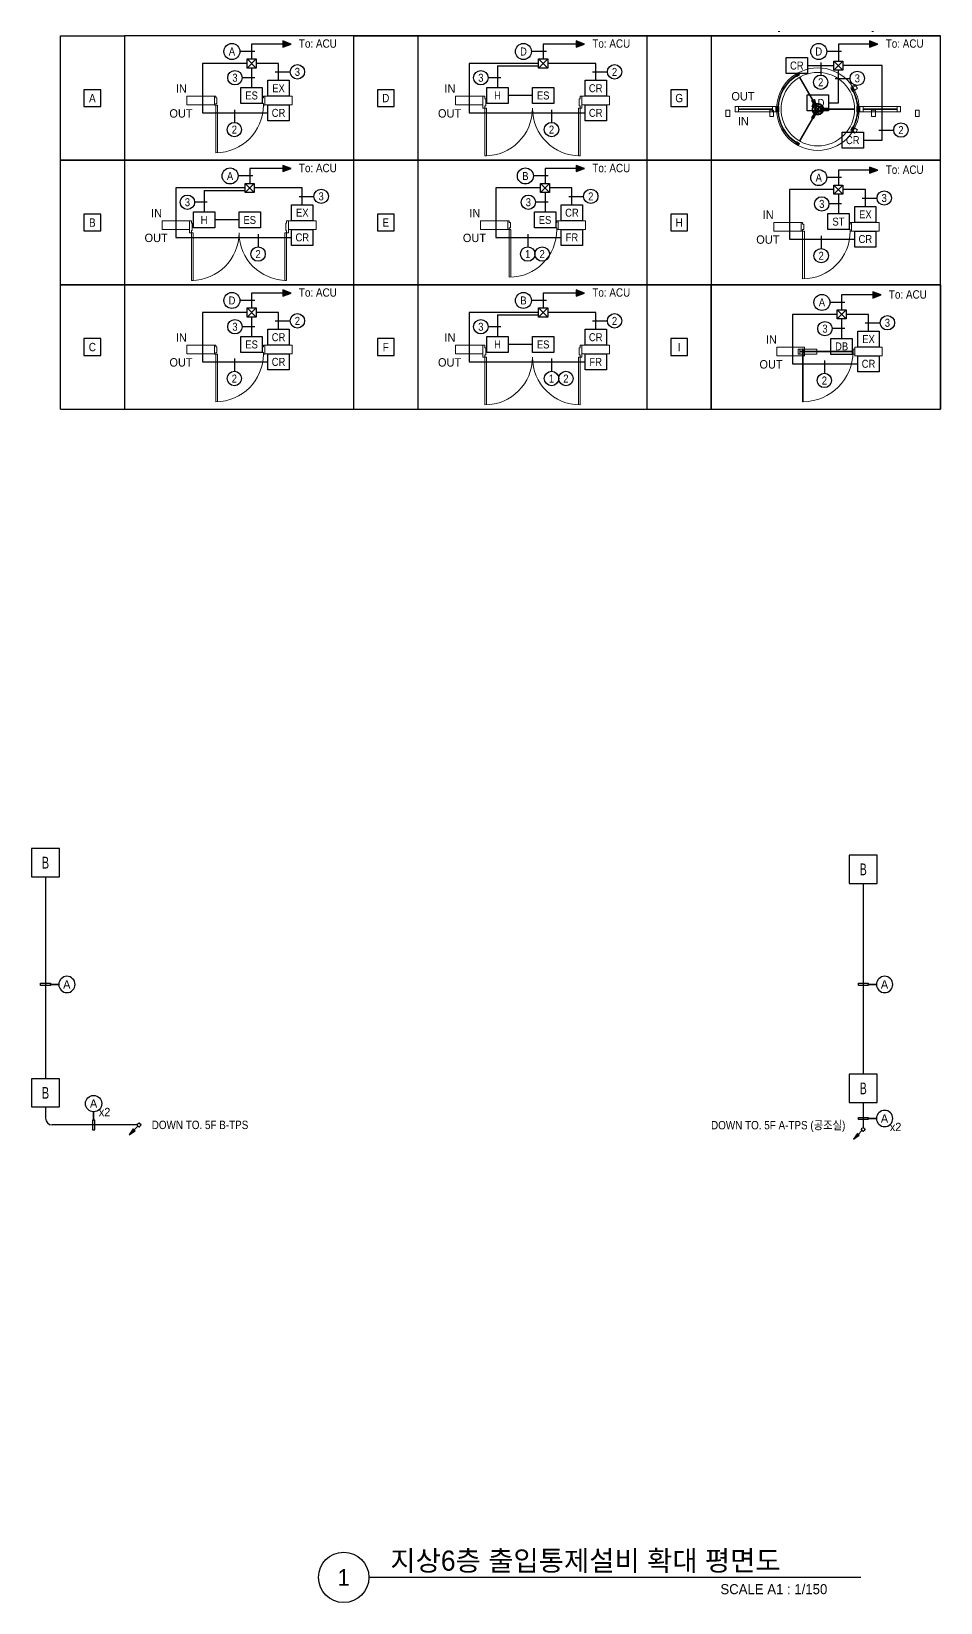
# Model space of a CAD drawing. Header units: millimetres. Extents: x 88230 to 502050, y -351975 to 882900.
# Drawn here: x 283370 to 324008, y 717225 to 787446 of the extents above; entities that cross this region are included whole.
import ezdxf
from ezdxf.enums import TextEntityAlignment as Align

# ---------------------------------------------------------------- set-up
doc = ezdxf.new("R2010")
doc.units = ezdxf.units.MM
doc.header["$LTSCALE"] = 150
doc.set_wipeout_variables(frame=1)
for name, color, linetype in [('-----20 General Symbol', 3, 'Continuous'), ('-----29 Indicator', 1, 'Continuous'), ('-----30 Text', 2, 'Continuous'), ('-----41 Drawing Title', 2, 'Continuous'), ('4', 4, 'Continuous')]:
    doc.layers.add(name, color=color, linetype=linetype)
doc.layers.add('-----31 Base Plan', color=8, linetype='Continuous', lineweight=0)
doc.styles.add('ELEC', font='')
doc.styles.get('ELEC').set_extended_font_data('Dotum')

# ---------------------------------------------------------------- blocks, each defined once
blk = doc.blocks.new('A$396929284792')
at = {"layer": '4', "ltscale": 0.05}
h = blk.add_hatch(color=256, dxfattribs=at)
h.dxf.hatch_style = 1
h.paths.add_polyline_path([(9938, 16187), (10316, 16325), (9938, 16462)])
at = {"layer": '4'}
h = blk.add_hatch(color=256, dxfattribs=at)
h.dxf.hatch_style = 1
h.paths.add_polyline_path([(23053, 16187), (23431, 16325), (23053, 16462)])
h = blk.add_hatch(color=256, dxfattribs=at)
h.dxf.hatch_style = 1
h.paths.add_polyline_path([(36168, 16187), (36546, 16325), (36168, 16462)])
h = blk.add_hatch(color=256, dxfattribs=at)
h.dxf.hatch_style = 1
h.paths.add_polyline_path([(9938, 10624), (10316, 10761), (9938, 10899)])
h = blk.add_hatch(color=256, dxfattribs=at)
h.dxf.hatch_style = 1
h.paths.add_polyline_path([(23053, 10624), (23431, 10761), (23053, 10899)])
h = blk.add_hatch(color=256, dxfattribs=at)
h.dxf.hatch_style = 1
h.paths.add_polyline_path([(36168, 10549), (36546, 10687), (36168, 10824)])
h = blk.add_hatch(color=256, dxfattribs=at)
h.dxf.hatch_style = 1
h.paths.add_polyline_path([(9938, 5060), (10316, 5197), (9938, 5335)])
h = blk.add_hatch(color=256, dxfattribs=at)
h.dxf.hatch_style = 1
h.paths.add_polyline_path([(23053, 5060), (23431, 5197), (23053, 5335)])
at = {"layer": '4', "ltscale": 0.05}
h = blk.add_hatch(color=256, dxfattribs=at)
h.dxf.hatch_style = 1
h.paths.add_polyline_path([(36311, 4973), (36688, 5111), (36311, 5248)])
at = {"layer": '-----20 General Symbol'}
for p, q in [((8346, 15657), (8752, 15657)), ((8346, 15252), (8346, 15657)), ((8752, 15252), (8346, 15657)), ((8346, 15252), (8752, 15657)), ((8752, 15657), (8752, 15252)), ((21377, 15657), (21783, 15657)), ((21377, 15252), (21377, 15657)), ((21783, 15252), (21377, 15657)), ((21377, 15252), (21783, 15657)), ((21783, 15657), (21783, 15252)), ((34576, 15565), (34981, 15565)), ((34576, 15160), (34576, 15565)), ((34981, 15160), (34576, 15565)), ((34576, 15160), (34981, 15565)), ((34981, 15565), (34981, 15160)), ((8752, 15252), (8346, 15252)), ((21783, 15252), (21377, 15252)), ((34981, 15160), (34576, 15160)), ((8262, 10093), (8668, 10093)), ((8262, 9688), (8262, 10093)), ((8668, 9688), (8262, 10093)), ((8262, 9688), (8668, 10093)), ((8668, 10093), (8668, 9688)), ((21461, 10093), (21867, 10093)), ((21461, 9688), (21461, 10093)), ((21867, 9688), (21461, 10093)), ((21461, 9688), (21867, 10093)), ((21867, 10093), (21867, 9688)), ((34576, 10019), (34981, 10019)), ((34576, 9613), (34576, 10019)), ((34981, 9613), (34576, 10019)), ((34576, 9613), (34981, 10019)), ((34981, 10019), (34981, 9613)), ((8668, 9688), (8262, 9688)), ((21867, 9688), (21461, 9688)), ((34981, 9613), (34576, 9613)), ((8346, 4530), (8752, 4530)), ((8346, 4124), (8346, 4530)), ((8752, 4124), (8346, 4530)), ((8346, 4124), (8752, 4530)), ((8752, 4530), (8752, 4124)), ((21377, 4530), (21783, 4530)), ((21377, 4124), (21377, 4530)), ((21783, 4124), (21377, 4530)), ((21377, 4124), (21783, 4530)), ((21783, 4530), (21783, 4124)), ((34719, 4443), (35124, 4443)), ((34719, 4038), (34719, 4443)), ((35124, 4038), (34719, 4443)), ((34719, 4038), (35124, 4443)), ((35124, 4443), (35124, 4038)), ((8752, 4124), (8346, 4124)), ((21783, 4124), (21377, 4124)), ((35124, 4038), (34719, 4038))]:
    blk.add_line(p, q, dxfattribs=at)
at = {"layer": '-----20 General Symbol', "color": 1}
for p, q in [((32442, 15720), (33395, 15720)), ((32442, 15005), (32442, 15720)), ((33395, 15720), (33395, 15005)), ((33395, 15005), (32442, 15005)), ((1806, 14284), (1056, 14284)), ((1056, 14284), (1056, 13534)), ((1806, 13534), (1806, 14284)), ((8072, 14384), (9026, 14384)), ((8072, 13668), (8072, 14384)), ((9026, 14384), (9026, 13668)), ((9275, 14707), (10229, 14707)), ((9275, 13992), (9275, 14707)), ((10229, 14707), (10229, 13992)), ((14921, 14284), (14171, 14284)), ((14171, 14284), (14171, 13534)), ((14921, 13534), (14921, 14284)), ((19063, 14384), (20016, 14384)), ((19063, 13668), (19063, 14384)), ((20016, 14384), (20016, 13668)), ((21103, 14384), (22056, 14384)), ((21103, 13668), (21103, 14384)), ((22056, 14384), (22056, 13668)), ((23452, 14707), (24406, 14707)), ((23452, 13992), (23452, 14707)), ((24406, 14707), (24406, 13992)), ((28035, 14284), (27285, 14284)), ((27285, 14284), (27285, 13534)), ((28035, 13534), (28035, 14284)), ((33382, 14054), (34335, 14054)), ((33382, 13339), (33382, 14054)), ((34335, 14054), (34335, 13339)), ((1056, 13534), (1806, 13534)), ((9026, 13668), (8072, 13668)), ((10229, 13992), (9275, 13992)), ((9275, 13605), (10229, 13605)), ((9275, 12890), (9275, 13605)), ((10229, 13605), (10229, 12890)), ((14171, 13534), (14921, 13534)), ((20016, 13668), (19063, 13668)), ((22056, 13668), (21103, 13668)), ((24406, 13992), (23452, 13992)), ((23452, 13605), (24406, 13605)), ((23452, 12890), (23452, 13605)), ((24406, 13605), (24406, 12890)), ((27285, 13534), (28035, 13534)), ((10229, 12890), (9275, 12890)), ((24406, 12890), (23452, 12890)), ((34335, 13339), (33382, 13339)), ((34943, 12388), (35896, 12388)), ((34943, 11672), (34943, 12388)), ((35896, 12388), (35896, 11672)), ((35896, 11672), (34943, 11672)), ((10337, 9143), (11291, 9143)), ((10337, 8428), (10337, 9143)), ((11291, 9143), (11291, 8428)), ((22390, 9143), (23343, 9143)), ((22390, 8428), (22390, 9143)), ((23343, 9143), (23343, 8428)), ((1806, 8721), (1056, 8721)), ((1056, 8721), (1056, 7971)), ((1806, 7971), (1806, 8721)), ((5948, 8820), (6901, 8820)), ((5948, 8105), (5948, 8820)), ((6901, 8820), (6901, 8105)), ((7988, 8820), (8942, 8820)), ((7988, 8105), (7988, 8820)), ((8942, 8820), (8942, 8105)), ((11291, 8428), (10337, 8428)), ((14921, 8721), (14171, 8721)), ((14171, 8721), (14171, 7971)), ((14921, 7971), (14921, 8721)), ((21187, 8820), (22140, 8820)), ((21187, 8105), (21187, 8820)), ((22140, 8820), (22140, 8105)), ((23343, 8428), (22390, 8428)), ((28035, 8721), (27285, 8721)), ((27285, 8721), (27285, 7971)), ((28035, 7971), (28035, 8721)), ((34302, 8745), (35255, 8745)), ((34302, 8030), (34302, 8745)), ((35255, 8745), (35255, 8030)), ((35505, 9069), (36458, 9069)), ((35505, 8354), (35505, 9069)), ((36458, 9069), (36458, 8354)), ((1056, 7971), (1806, 7971)), ((6901, 8105), (5948, 8105)), ((8942, 8105), (7988, 8105)), ((10337, 8042), (11291, 8042)), ((10337, 7326), (10337, 8042)), ((11291, 8042), (11291, 7326)), ((14171, 7971), (14921, 7971)), ((22140, 8105), (21187, 8105)), ((22390, 8042), (23343, 8042)), ((22390, 7326), (22390, 8042)), ((23343, 8042), (23343, 7326)), ((27285, 7971), (28035, 7971)), ((35255, 8030), (34302, 8030)), ((36458, 8354), (35505, 8354)), ((35505, 7967), (36458, 7967)), ((35505, 7252), (35505, 7967)), ((36458, 7967), (36458, 7252)), ((11291, 7326), (10337, 7326)), ((23343, 7326), (22390, 7326)), ((36458, 7252), (35505, 7252)), ((9275, 3580), (10229, 3580)), ((9275, 2864), (9275, 3580)), ((10229, 3580), (10229, 2864)), ((23452, 3580), (24406, 3580)), ((23452, 2864), (23452, 3580)), ((24406, 3580), (24406, 2864)), ((1806, 3157), (1056, 3157)), ((1056, 3157), (1056, 2407)), ((1806, 2407), (1806, 3157)), ((8072, 3256), (9026, 3256)), ((8072, 2541), (8072, 3256)), ((9026, 3256), (9026, 2541)), ((10229, 2864), (9275, 2864)), ((14921, 3157), (14171, 3157)), ((14171, 3157), (14171, 2407)), ((14921, 2407), (14921, 3157)), ((19063, 3256), (20016, 3256)), ((19063, 2541), (19063, 3256)), ((20016, 3256), (20016, 2541)), ((21103, 3256), (22056, 3256)), ((21103, 2541), (21103, 3256)), ((22056, 3256), (22056, 2541)), ((24406, 2864), (23452, 2864)), ((28035, 3157), (27285, 3157)), ((27285, 3157), (27285, 2407)), ((28035, 2407), (28035, 3157)), ((34445, 3170), (35398, 3170)), ((34445, 2454), (34445, 3170)), ((35398, 3170), (35398, 2454)), ((35648, 3493), (36601, 3493)), ((35648, 2778), (35648, 3493)), ((36601, 3493), (36601, 2778)), ((1056, 2407), (1806, 2407)), ((9026, 2541), (8072, 2541)), ((9275, 2478), (10229, 2478)), ((9275, 1762), (9275, 2478)), ((10229, 2478), (10229, 1762)), ((14171, 2407), (14921, 2407)), ((20016, 2541), (19063, 2541)), ((22056, 2541), (21103, 2541)), ((23452, 2478), (24406, 2478)), ((23452, 1762), (23452, 2478)), ((24406, 2478), (24406, 1762)), ((27285, 2407), (28035, 2407)), ((35398, 2454), (34445, 2454)), ((36601, 2778), (35648, 2778)), ((35648, 2391), (36601, 2391)), ((35648, 1676), (35648, 2391)), ((36601, 2391), (36601, 1676)), ((10229, 1762), (9275, 1762)), ((24406, 1762), (23452, 1762)), ((36601, 1676), (35648, 1676))]:
    blk.add_line(p, q, dxfattribs=at)
at = {"layer": '-----29 Indicator', "color": 1}
for p, q in [((0, 16691), (2861, 16691)), ((0, 11128), (0, 16691)), ((2861, 16691), (2861, 11128)), ((13115, 16691), (2861, 16691)), ((2861, 16691), (2861, 11128)), ((13115, 11128), (13115, 16691)), ((15976, 16691), (13115, 16691)), ((13115, 16691), (15976, 16691)), ((13115, 11128), (13115, 16691)), ((15976, 16691), (26230, 16691)), ((15976, 16691), (15976, 11128)), ((26230, 16691), (15976, 16691)), ((15976, 16691), (15976, 11128)), ((26230, 11128), (26230, 16691)), ((29091, 16691), (26230, 16691)), ((26230, 16691), (29091, 16691)), ((26230, 11128), (26230, 16691)), ((29091, 16691), (39345, 16691)), ((29091, 16691), (29091, 11128)), ((39345, 16691), (29091, 16691)), ((29091, 16691), (29091, 11128)), ((39345, 11128), (39345, 16691)), ((39345, 11128), (39345, 16691)), ((2861, 11128), (0, 11128)), ((0, 11128), (2861, 11128)), ((0, 5564), (0, 11128)), ((2861, 11128), (13115, 11128)), ((2861, 11128), (2861, 5564)), ((13115, 11128), (2861, 11128)), ((2861, 11128), (2861, 5564)), ((13115, 5564), (13115, 11128)), ((15976, 11128), (13115, 11128)), ((13115, 11128), (15976, 11128)), ((13115, 5564), (13115, 11128)), ((15976, 11128), (26230, 11128)), ((15976, 11128), (15976, 5564)), ((26230, 11128), (15976, 11128)), ((15976, 11128), (15976, 5564)), ((26230, 5564), (26230, 11128)), ((29091, 11128), (26230, 11128)), ((26230, 11128), (29091, 11128)), ((26230, 5564), (26230, 11128)), ((29091, 11128), (39345, 11128)), ((29091, 11128), (29091, 5564)), ((39345, 11128), (29091, 11128)), ((29091, 11128), (29091, 5564)), ((39345, 5564), (39345, 11128)), ((2861, 5564), (0, 5564)), ((0, 5564), (2861, 5564)), ((0, 0), (0, 5564)), ((2861, 5564), (13115, 5564)), ((2861, 5564), (2861, 0)), ((13115, 5564), (2861, 5564)), ((2861, 5564), (2861, 0)), ((13115, 0), (13115, 5564)), ((15976, 5564), (13115, 5564)), ((13115, 5564), (15976, 5564)), ((13115, 0), (13115, 5564)), ((15976, 5564), (26230, 5564)), ((15976, 5564), (15976, 0)), ((26230, 5564), (15976, 5564)), ((15976, 5564), (15976, 0)), ((26230, 0), (26230, 5564)), ((39345, 5564), (26230, 5564)), ((29091, 5564), (26230, 5564)), ((26230, 5564), (29091, 5564)), ((26230, 0), (26230, 5564)), ((26230, 5564), (29091, 5564)), ((26230, 0), (26230, 5564)), ((26230, 5564), (26230, 5564)), ((29091, 5564), (39345, 5564)), ((29091, 5564), (29091, 0)), ((39345, 5564), (29091, 5564)), ((29091, 5564), (29091, 0)), ((29091, 5564), (39345, 5564)), ((29091, 0), (29091, 5564)), ((29091, 5564), (29091, 0)), ((29091, 5564), (29091, 0)), ((29091, 5564), (29091, 0)), ((39345, 0), (39345, 5564)), ((39345, 5564), (39345, 0)), ((0, 0), (39345, 0))]:
    blk.add_line(p, q, dxfattribs=at)
at = {"layer": '-----29 Indicator', "color": 1, "linetype": 'Continuous'}
for p, q in [((8406, 15991), (8027, 15991)), ((8692, 15991), (8406, 15991)), ((21437, 15991), (21058, 15991)), ((21723, 15991), (21437, 15991)), ((33986, 15506), (33986, 15219)), ((34636, 15991), (34257, 15991)), ((34922, 15991), (34636, 15991)), ((8406, 14818), (8126, 14818)), ((8692, 14818), (8406, 14818)), ((9609, 15081), (9895, 15081)), ((9895, 15081), (10273, 15081)), ((19396, 14818), (19116, 14818)), ((19682, 14818), (19396, 14818)), ((23786, 15081), (24072, 15081)), ((24072, 15081), (24451, 15081)), ((33986, 15219), (33986, 14940)), ((34636, 14791), (34922, 14791)), ((34922, 14791), (35300, 14791)), ((7777, 13391), (7777, 13105)), ((21955, 13391), (21955, 13105)), ((7777, 13105), (7777, 12825)), ((21955, 13105), (21955, 12825)), ((36587, 12481), (36873, 12481)), ((36873, 12481), (37252, 12481)), ((8322, 10427), (7943, 10427)), ((8608, 10427), (8322, 10427)), ((21521, 10427), (21142, 10427)), ((21807, 10427), (21521, 10427)), ((34636, 10353), (34257, 10353)), ((34922, 10353), (34636, 10353)), ((6281, 9254), (6002, 9254)), ((6568, 9254), (6281, 9254)), ((10671, 9517), (10957, 9517)), ((10957, 9517), (11336, 9517)), ((21521, 9254), (21241, 9254)), ((21807, 9254), (21521, 9254)), ((22724, 9517), (23010, 9517)), ((23010, 9517), (23388, 9517)), ((34636, 9179), (34356, 9179)), ((34922, 9179), (34636, 9179)), ((35839, 9443), (36125, 9443)), ((36125, 9443), (36503, 9443)), ((8840, 7827), (8840, 7541)), ((20892, 7827), (20892, 7541)), ((34007, 7753), (34007, 7466)), ((8840, 7541), (8840, 7261)), ((20892, 7541), (20892, 7261)), ((34007, 7466), (34007, 7187)), ((8406, 4863), (8027, 4863)), ((8692, 4863), (8406, 4863)), ((21437, 4863), (21058, 4863)), ((21723, 4863), (21437, 4863)), ((34778, 4777), (34400, 4777)), ((35065, 4777), (34778, 4777)), ((8406, 3690), (8126, 3690)), ((8692, 3690), (8406, 3690)), ((9609, 3953), (9895, 3953)), ((9895, 3953), (10273, 3953)), ((19396, 3690), (19116, 3690)), ((19682, 3690), (19396, 3690)), ((23786, 3953), (24072, 3953)), ((24072, 3953), (24451, 3953)), ((34778, 3604), (34498, 3604)), ((35065, 3604), (34778, 3604)), ((35981, 3867), (36267, 3867)), ((36267, 3867), (36646, 3867)), ((7777, 2263), (7777, 1977)), ((21955, 2263), (21955, 1977)), ((34150, 2177), (34150, 1891)), ((7777, 1977), (7777, 1697)), ((21955, 1977), (21955, 1697)), ((34150, 1891), (34150, 1611))]:
    blk.add_line(p, q, dxfattribs=at)
for centre, radius in [((7670, 15991), 358), ((20701, 15991), 358), ((33899, 15991), 358), ((7804, 14818), 322), ((10595, 15081), 322), ((18795, 14818), 322), ((24772, 15081), 322), ((33986, 14618), 322), ((35622, 14791), 322), ((7777, 12503), 322), ((21955, 12503), 322), ((37573, 12481), 322), ((7586, 10427), 358), ((20785, 10427), 358), ((33899, 10353), 358), ((11657, 9517), 322), ((23710, 9517), 322), ((5680, 9254), 322), ((20919, 9254), 322), ((34034, 9179), 322), ((36825, 9443), 322), ((8840, 6939), 322), ((20892, 6939), 322), ((21536, 6939), 322), ((34007, 6865), 322), ((7670, 4863), 358), ((20701, 4863), 358), ((34042, 4777), 358), ((10595, 3953), 322), ((24772, 3953), 322), ((7804, 3690), 322), ((18795, 3690), 322), ((34177, 3604), 322), ((36968, 3867), 322), ((7777, 1375), 322), ((21955, 1375), 322), ((22598, 1375), 322), ((34150, 1289), 322)]:
    blk.add_circle(centre, radius, dxfattribs=at)
at = {"layer": '-----31 Base Plan'}
for p, q in [((32165, 16889), (32092, 16889)), ((36270, 16889), (36344, 16889)), ((32981, 15041), (32857, 14969)), ((32857, 14969), (32885, 14920)), ((32979, 15036), (32862, 14968)), ((32862, 14968), (32887, 14925)), ((32919, 14940), (32885, 14920)), ((32918, 14943), (32887, 14925)), ((32979, 15036), (32894, 14986)), ((32894, 14986), (32943, 14901)), ((32977, 15028), (32902, 14984)), ((32902, 14984), (32945, 14909)), ((32902, 14984), (33021, 14952)), ((32927, 14896), (32909, 14886)), ((33029, 14950), (32911, 14882)), ((33034, 14949), (32913, 14879)), ((32918, 14943), (32919, 14940)), ((32934, 14916), (32921, 14937)), ((32927, 14896), (32929, 14893)), ((32943, 14901), (33029, 14950)), ((32977, 15028), (32945, 14909)), ((32945, 14909), (33021, 14952)), ((33021, 14952), (32977, 15028)), ((33029, 14950), (32979, 15036)), ((32979, 15036), (33029, 14950)), ((32981, 15041), (33034, 14949)), ((33064, 14827), (33032, 14809)), ((33598, 13828), (33032, 14809)), ((33630, 13847), (33064, 14827)), ((35504, 14489), (35335, 14392)), ((35335, 14392), (35361, 14347)), ((35552, 14457), (35339, 14334)), ((35339, 14334), (35340, 14331)), ((35551, 14452), (35340, 14331)), ((35432, 14384), (35340, 14331)), ((35340, 14331), (35410, 14210)), ((35346, 14329), (35431, 14379)), ((35431, 14379), (35346, 14329)), ((35395, 14244), (35346, 14329)), ((35346, 14329), (35413, 14212)), ((35353, 14327), (35429, 14371)), ((35397, 14252), (35353, 14327)), ((35472, 14295), (35353, 14327)), ((35361, 14347), (35530, 14444)), ((35480, 14293), (35395, 14244)), ((35429, 14371), (35397, 14252)), ((35472, 14295), (35397, 14252)), ((35406, 14232), (35403, 14230)), ((35406, 14232), (35416, 14214)), ((35410, 14253), (35432, 14265)), ((35429, 14371), (35472, 14295)), ((35431, 14379), (35480, 14293)), ((35431, 14379), (35499, 14261)), ((35432, 14384), (35504, 14260)), ((35438, 14268), (35435, 14266)), ((35435, 14266), (35455, 14232)), ((35438, 14268), (35456, 14237)), ((35504, 14260), (35455, 14232)), ((35499, 14261), (35456, 14237)), ((35495, 14283), (35491, 14281)), ((35491, 14281), (35504, 14260)), ((35495, 14283), (35505, 14265)), ((35530, 14444), (35504, 14489)), ((35625, 14330), (35504, 14260)), ((35620, 14332), (35505, 14265)), ((35551, 14452), (35620, 14332)), ((35552, 14457), (35625, 14330)), ((6888, 13992), (5661, 13992)), ((5661, 13992), (5661, 13605)), ((5661, 13605), (6888, 13605)), ((6888, 13992), (6888, 13592)), ((6951, 13992), (6888, 13992)), ((6888, 13605), (6888, 13992)), ((6888, 13592), (6951, 13592)), ((6951, 13918), (6951, 13992)), ((6951, 13918), (7001, 13918)), ((6951, 13592), (6951, 13668)), ((6951, 13668), (7001, 13668)), ((7026, 13592), (6951, 13592)), ((6951, 13592), (6951, 11467)), ((7001, 13668), (7001, 13918)), ((7026, 13592), (7026, 11468)), ((9026, 13918), (9026, 13668)), ((9026, 13918), (9076, 13918)), ((9026, 13668), (9076, 13668)), ((9076, 13918), (9076, 13992)), ((9138, 13992), (9076, 13992)), ((9076, 13668), (9076, 13592)), ((9076, 13592), (9138, 13592)), ((9138, 13592), (9138, 13992)), ((9138, 13992), (10366, 13992)), ((9138, 13605), (9138, 13992)), ((10366, 13605), (9138, 13605)), ((10366, 13992), (10366, 13605)), ((18891, 13992), (17663, 13992)), ((17663, 13992), (17663, 13605)), ((17663, 13605), (18891, 13605)), ((18891, 13451), (18891, 13992)), ((18891, 13992), (18977, 13992)), ((18891, 13605), (18891, 13992)), ((18891, 13837), (18891, 13451)), ((18977, 13451), (18891, 13451)), ((18977, 13992), (18977, 13881)), ((18977, 13881), (19014, 13881)), ((19014, 13562), (18977, 13562)), ((18977, 13562), (18977, 13451)), ((18977, 13451), (18977, 13451)), ((18977, 11325), (18977, 13451)), ((18977, 13451), (19050, 13451)), ((19014, 13881), (19014, 13562)), ((19050, 13451), (19050, 11325)), ((23156, 13451), (23156, 11325)), ((23229, 13451), (23156, 13451)), ((23229, 13881), (23192, 13881)), ((23192, 13881), (23192, 13562)), ((23192, 13562), (23229, 13562)), ((23315, 13992), (23229, 13992)), ((23229, 13992), (23229, 13881)), ((23229, 13562), (23229, 13451)), ((23229, 13451), (23229, 13451)), ((23229, 13451), (23229, 13451)), ((23229, 13451), (23315, 13451)), ((23229, 11325), (23229, 13451)), ((23315, 13451), (23315, 13992)), ((24543, 13992), (23315, 13992)), ((23315, 13992), (23315, 13605)), ((23315, 13605), (24543, 13605)), ((24543, 13605), (24543, 13992)), ((29921, 13373), (29748, 13373)), ((29748, 13373), (29748, 13085)), ((29921, 13085), (29921, 13373)), ((30311, 13537), (30163, 13537)), ((30163, 13537), (30163, 13291)), ((30311, 13291), (30311, 13537)), ((30311, 13537), (31838, 13537)), ((31838, 13429), (30311, 13429)), ((31838, 13399), (30311, 13399)), ((31880, 13373), (31707, 13373)), ((31707, 13373), (31707, 13085)), ((31986, 13537), (31838, 13537)), ((31838, 13537), (31838, 13291)), ((31880, 13085), (31880, 13373)), ((32068, 13537), (31986, 13537)), ((31986, 13537), (31986, 13291)), ((31986, 13537), (31986, 13291)), ((31986, 13291), (31986, 13537)), ((31986, 13476), (31986, 13352)), ((32064, 13533), (31990, 13533)), ((31990, 13533), (31990, 13295)), ((32113, 13488), (32015, 13488)), ((32015, 13488), (32015, 13340)), ((32107, 13482), (32020, 13482)), ((32020, 13482), (32020, 13346)), ((32020, 13482), (32107, 13346)), ((32107, 13482), (32020, 13346)), ((32020, 13346), (32107, 13346)), ((32064, 13490), (32064, 13533)), ((32064, 13490), (32068, 13490)), ((32068, 13490), (32068, 13537)), ((32096, 13488), (32072, 13489)), ((32107, 13346), (32107, 13482)), ((32109, 13533), (32109, 13513)), ((32109, 13513), (32113, 13513)), ((32113, 13533), (32113, 13295)), ((32113, 13340), (32113, 13488)), ((32117, 13533), (32117, 13295)), ((33578, 13802), (33603, 13817)), ((33689, 13610), (33578, 13802)), ((33598, 13828), (33630, 13847)), ((33714, 13624), (33603, 13817)), ((33637, 13836), (33663, 13851)), ((33749, 13644), (33637, 13836)), ((33653, 13469), (33754, 13442)), ((33754, 13442), (33653, 13469)), ((33754, 13386), (33653, 13359)), ((33653, 13359), (33754, 13386)), ((33774, 13659), (33663, 13851)), ((33689, 13610), (33762, 13482)), ((33689, 13218), (33762, 13346)), ((33704, 13583), (33730, 13598)), ((33714, 13624), (33788, 13497)), ((33749, 13644), (33822, 13516)), ((33753, 13498), (33779, 13512)), ((33960, 13515), (33758, 13515)), ((33758, 13515), (33758, 13313)), ((33762, 13482), (33788, 13497)), ((33788, 13331), (33762, 13346)), ((33764, 13617), (33790, 13632)), ((33774, 13659), (33848, 13531)), ((33813, 13532), (33839, 13547)), ((33822, 13516), (33848, 13531)), ((33863, 13434), (33839, 13420)), ((33839, 13408), (33863, 13394)), ((33873, 13400), (33873, 13428)), ((33887, 13518), (33914, 13619)), ((33914, 13619), (33887, 13518)), ((34009, 13564), (33935, 13490)), ((33935, 13490), (34009, 13564)), ((33960, 13313), (33960, 13515)), ((34113, 13463), (33966, 13463)), ((33966, 13463), (33966, 13434)), ((34113, 13434), (33966, 13434)), ((34113, 13394), (33966, 13394)), ((33966, 13394), (33966, 13365)), ((34113, 13365), (33966, 13365)), ((33983, 13463), (33983, 13434)), ((33983, 13394), (33983, 13365)), ((34082, 13463), (34082, 13434)), ((34082, 13394), (34082, 13365)), ((34113, 13463), (34335, 13463)), ((34113, 13434), (34335, 13434)), ((34113, 13394), (34335, 13394)), ((34113, 13365), (34335, 13365)), ((34335, 13463), (34335, 13434)), ((34335, 13394), (34335, 13365)), ((34347, 13432), (34347, 13396)), ((34347, 13432), (35480, 13432)), ((34347, 13396), (35480, 13396)), ((35480, 13396), (35480, 13432)), ((35600, 13533), (35600, 13295)), ((35604, 13533), (35604, 13295)), ((35608, 13513), (35604, 13513)), ((35604, 13340), (35604, 13488)), ((35604, 13488), (35703, 13488)), ((35608, 13533), (35608, 13513)), ((35610, 13346), (35610, 13482)), ((35610, 13482), (35697, 13482)), ((35697, 13482), (35610, 13346)), ((35610, 13482), (35697, 13346)), ((35697, 13346), (35610, 13346)), ((35621, 13488), (35646, 13489)), ((35650, 13490), (35650, 13537)), ((35650, 13537), (35731, 13537)), ((35653, 13490), (35650, 13490)), ((35653, 13490), (35653, 13533)), ((35653, 13533), (35727, 13533)), ((35697, 13482), (35697, 13346)), ((35703, 13488), (35703, 13340)), ((35727, 13533), (35727, 13295)), ((35731, 13537), (35731, 13291)), ((35879, 13537), (35731, 13537)), ((35731, 13537), (35731, 13291)), ((35731, 13352), (35731, 13476)), ((35879, 13291), (35879, 13537)), ((35879, 13537), (37406, 13537)), ((37406, 13429), (35879, 13429)), ((37406, 13399), (35879, 13399)), ((36433, 13373), (36260, 13373)), ((36260, 13373), (36260, 13085)), ((36433, 13085), (36433, 13373)), ((37554, 13537), (37406, 13537)), ((37406, 13537), (37406, 13291)), ((37554, 13291), (37554, 13537)), ((38392, 13373), (38219, 13373)), ((38219, 13373), (38219, 13085)), ((38392, 13085), (38392, 13373)), ((29748, 13085), (29921, 13085)), ((30163, 13291), (30311, 13291)), ((31838, 13291), (30311, 13291)), ((31707, 13085), (31880, 13085)), ((31838, 13291), (31986, 13291)), ((31986, 13291), (32068, 13291)), ((31990, 13295), (32064, 13295)), ((32015, 13340), (32113, 13340)), ((32064, 13295), (32064, 13338)), ((32064, 13338), (32068, 13338)), ((32068, 13291), (32068, 13338)), ((32096, 13340), (32072, 13339)), ((32109, 13315), (32109, 13295)), ((32109, 13315), (32113, 13315)), ((33598, 13000), (33032, 12019)), ((33630, 12981), (33064, 12001)), ((33689, 13218), (33578, 13026)), ((33603, 13011), (33578, 13026)), ((33630, 12981), (33598, 13000)), ((33714, 13204), (33603, 13011)), ((33749, 13184), (33637, 12992)), ((33663, 12977), (33637, 12992)), ((33774, 13169), (33663, 12977)), ((33730, 13230), (33704, 13245)), ((33714, 13204), (33788, 13331)), ((33749, 13184), (33822, 13312)), ((33779, 13316), (33753, 13330)), ((33758, 13313), (33960, 13313)), ((33790, 13196), (33764, 13211)), ((33774, 13169), (33848, 13297)), ((33839, 13281), (33813, 13296)), ((33848, 13297), (33822, 13312)), ((33914, 13209), (33887, 13310)), ((33887, 13310), (33914, 13209)), ((33935, 13338), (34009, 13264)), ((34009, 13264), (33935, 13338)), ((35703, 13340), (35604, 13340)), ((35608, 13315), (35604, 13315)), ((35608, 13315), (35608, 13295)), ((35621, 13340), (35646, 13339)), ((35650, 13291), (35650, 13338)), ((35653, 13338), (35650, 13338)), ((35731, 13291), (35650, 13291)), ((35653, 13295), (35653, 13338)), ((35727, 13295), (35653, 13295)), ((35731, 13291), (35879, 13291)), ((37406, 13291), (35879, 13291)), ((36260, 13085), (36433, 13085)), ((37406, 13291), (37554, 13291)), ((38219, 13085), (38392, 13085)), ((32927, 11932), (32909, 11942)), ((33029, 11878), (32911, 11946)), ((33034, 11879), (32913, 11949)), ((33032, 12019), (33064, 12001)), ((35335, 12436), (35361, 12481)), ((35504, 12339), (35335, 12436)), ((35339, 12494), (35340, 12497)), ((35552, 12371), (35339, 12494)), ((35340, 12497), (35410, 12618)), ((35432, 12444), (35340, 12497)), ((35551, 12376), (35340, 12497)), ((35346, 12499), (35413, 12616)), ((35395, 12584), (35346, 12499)), ((35346, 12499), (35431, 12449)), ((35431, 12449), (35346, 12499)), ((35397, 12576), (35353, 12501)), ((35472, 12533), (35353, 12501)), ((35353, 12501), (35429, 12457)), ((35361, 12481), (35530, 12384)), ((35480, 12535), (35395, 12584)), ((35472, 12533), (35397, 12576)), ((35429, 12457), (35397, 12576)), ((35406, 12596), (35403, 12598)), ((35406, 12596), (35416, 12614)), ((35410, 12575), (35432, 12563)), ((35429, 12457), (35472, 12533)), ((35431, 12449), (35499, 12567)), ((35431, 12449), (35480, 12535)), ((35432, 12444), (35504, 12568)), ((35435, 12562), (35455, 12596)), ((35438, 12560), (35435, 12562)), ((35438, 12560), (35456, 12591)), ((35504, 12568), (35455, 12596)), ((35499, 12567), (35456, 12591)), ((35491, 12547), (35504, 12568)), ((35495, 12545), (35491, 12547)), ((35495, 12545), (35505, 12563)), ((35625, 12498), (35504, 12568)), ((35530, 12384), (35504, 12339)), ((35620, 12496), (35505, 12563)), ((35551, 12376), (35620, 12496)), ((35552, 12371), (35625, 12498)), ((19050, 11325), (18977, 11325)), ((23156, 11325), (23229, 11325)), ((32857, 11859), (32885, 11908)), ((32981, 11787), (32857, 11859)), ((32862, 11860), (32887, 11903)), ((32979, 11792), (32862, 11860)), ((32919, 11888), (32885, 11908)), ((32918, 11885), (32887, 11903)), ((32894, 11842), (32943, 11927)), ((32979, 11792), (32894, 11842)), ((32902, 11844), (32945, 11919)), ((32902, 11844), (33021, 11876)), ((32977, 11800), (32902, 11844)), ((32918, 11885), (32919, 11888)), ((32934, 11912), (32921, 11891)), ((32927, 11932), (32929, 11935)), ((32943, 11927), (33029, 11878)), ((32945, 11919), (33021, 11876)), ((32977, 11800), (32945, 11919)), ((33021, 11876), (32977, 11800)), ((33029, 11878), (32979, 11792)), ((32979, 11792), (33029, 11878)), ((32981, 11787), (33034, 11879)), ((5776, 8428), (4548, 8428)), ((4548, 8428), (4548, 8042)), ((5776, 7887), (5776, 8428)), ((5776, 8428), (5862, 8428)), ((5776, 8042), (5776, 8428)), ((5862, 8428), (5862, 8318)), ((10200, 8428), (10114, 8428)), ((10114, 8428), (10114, 8318)), ((10200, 7887), (10200, 8428)), ((11428, 8428), (10200, 8428)), ((10200, 8428), (10200, 8042)), ((11428, 8042), (11428, 8428)), ((20003, 8428), (18776, 8428)), ((18776, 8428), (18776, 8042)), ((20003, 8428), (20003, 8028)), ((20065, 8428), (20003, 8428)), ((20003, 8042), (20003, 8428)), ((20065, 8355), (20065, 8428)), ((22190, 8355), (22190, 8428)), ((22253, 8428), (22190, 8428)), ((22253, 8028), (22253, 8428)), ((22253, 8428), (23480, 8428)), ((22253, 8042), (22253, 8428)), ((23480, 8428), (23480, 8042)), ((4548, 8042), (5776, 8042)), ((5776, 8274), (5776, 7887)), ((5862, 7887), (5776, 7887)), ((5862, 8318), (5899, 8318)), ((5899, 7998), (5862, 7998)), ((5862, 7998), (5862, 7887)), ((5862, 7887), (5862, 7887)), ((5862, 5761), (5862, 7887)), ((5862, 7887), (5935, 7887)), ((5899, 8318), (5899, 7998)), ((5935, 7887), (5935, 5761)), ((10041, 7887), (10041, 5761)), ((10114, 7887), (10041, 7887)), ((10114, 8318), (10078, 8318)), ((10078, 8318), (10078, 7998)), ((10078, 7998), (10114, 7998)), ((10114, 7998), (10114, 7887)), ((10114, 7887), (10114, 7887)), ((10114, 7887), (10114, 7887)), ((10114, 7887), (10200, 7887)), ((10114, 5761), (10114, 7887)), ((10200, 8042), (11428, 8042)), ((18776, 8042), (20003, 8042)), ((20003, 8328), (20003, 8078)), ((20003, 8028), (20065, 8028)), ((20065, 8355), (20115, 8355)), ((20065, 8028), (20065, 8105)), ((20065, 8105), (20115, 8105)), ((20140, 8028), (20065, 8028)), ((20065, 8028), (20065, 5903)), ((20115, 8105), (20115, 8355)), ((20140, 8028), (20140, 5905)), ((22140, 8355), (22140, 8105)), ((22140, 8355), (22190, 8355)), ((22140, 8105), (22190, 8105)), ((22190, 8105), (22190, 8028)), ((22190, 8028), (22253, 8028)), ((22253, 8078), (22253, 8328)), ((22253, 8078), (22253, 8328)), ((23480, 8042), (22253, 8042)), ((33118, 8354), (31890, 8354)), ((31890, 8354), (31890, 7967)), ((31890, 7967), (33118, 7967)), ((33118, 8354), (33118, 7954)), ((33180, 8354), (33118, 8354)), ((33118, 7967), (33118, 8354)), ((33118, 8254), (33118, 8004)), ((33118, 7954), (33180, 7954)), ((33180, 8280), (33180, 8354)), ((33180, 8280), (33230, 8280)), ((33180, 7954), (33180, 8030)), ((33180, 8030), (33230, 8030)), ((33255, 7954), (33180, 7954)), ((33180, 7954), (33180, 5829)), ((33230, 8030), (33230, 8280)), ((33255, 7954), (33255, 5830)), ((35255, 8280), (35255, 8030)), ((35255, 8280), (35305, 8280)), ((35255, 8030), (35305, 8030)), ((35305, 8280), (35305, 8354)), ((35368, 8354), (35305, 8354)), ((35305, 8030), (35305, 7954)), ((35305, 7954), (35368, 7954)), ((35368, 7954), (35368, 8354)), ((35368, 8354), (36595, 8354)), ((35368, 7967), (35368, 8354)), ((35368, 8004), (35368, 8254)), ((35368, 8004), (35368, 8254)), ((36595, 7967), (35368, 7967)), ((36595, 8354), (36595, 7967)), ((5935, 5761), (5862, 5761)), ((10041, 5761), (10114, 5761)), ((6888, 2864), (5661, 2864)), ((5661, 2864), (5661, 2478)), ((6888, 2864), (6888, 2464)), ((6951, 2864), (6888, 2864)), ((6888, 2478), (6888, 2864)), ((6951, 2791), (6951, 2864)), ((9076, 2791), (9076, 2864)), ((9138, 2864), (9076, 2864)), ((9138, 2464), (9138, 2864)), ((9138, 2864), (10366, 2864)), ((9138, 2478), (9138, 2864)), ((10366, 2864), (10366, 2478)), ((18891, 2864), (17663, 2864)), ((17663, 2864), (17663, 2478)), ((18891, 2324), (18891, 2864)), ((18891, 2864), (18977, 2864)), ((18891, 2478), (18891, 2864)), ((18977, 2864), (18977, 2754)), ((23315, 2864), (23229, 2864)), ((23229, 2864), (23229, 2754)), ((23315, 2324), (23315, 2864)), ((24543, 2864), (23315, 2864)), ((23315, 2864), (23315, 2478)), ((24543, 2478), (24543, 2864)), ((5661, 2478), (6888, 2478)), ((6888, 2764), (6888, 2514)), ((6888, 2464), (6951, 2464)), ((6951, 2791), (7001, 2791)), ((6951, 2464), (6951, 2541)), ((6951, 2541), (7001, 2541)), ((7026, 2464), (6951, 2464)), ((6951, 2464), (6951, 339)), ((7001, 2541), (7001, 2791)), ((7026, 2464), (7026, 341)), ((9026, 2791), (9026, 2541)), ((9026, 2791), (9076, 2791)), ((9026, 2541), (9076, 2541)), ((9076, 2541), (9076, 2464)), ((9076, 2464), (9138, 2464)), ((9138, 2514), (9138, 2764)), ((9138, 2514), (9138, 2764)), ((10366, 2478), (9138, 2478)), ((17663, 2478), (18891, 2478)), ((18891, 2710), (18891, 2323)), ((18977, 2324), (18891, 2324)), ((18977, 2754), (19014, 2754)), ((19014, 2434), (18977, 2434)), ((18977, 2434), (18977, 2324)), ((18977, 2324), (18977, 2324)), ((18977, 197), (18977, 2324)), ((18977, 2324), (19050, 2324)), ((19014, 2754), (19014, 2434)), ((19050, 2324), (19050, 197)), ((23156, 2324), (23156, 197)), ((23229, 2324), (23156, 2324)), ((23229, 2754), (23192, 2754)), ((23192, 2754), (23192, 2434)), ((23192, 2434), (23229, 2434)), ((23229, 2434), (23229, 2324)), ((23229, 2324), (23229, 2324)), ((23229, 2324), (23229, 2324)), ((23229, 2324), (23315, 2324)), ((23229, 197), (23229, 2324)), ((23315, 2478), (24543, 2478)), ((33261, 2778), (32033, 2778)), ((32033, 2778), (32033, 2391)), ((32033, 2391), (33261, 2391)), ((33054, 2693), (32985, 2693)), ((32985, 2693), (32985, 2463)), ((32985, 2463), (33054, 2463)), ((33054, 2463), (33054, 2693)), ((33807, 2693), (33054, 2693)), ((33054, 2693), (33054, 2463)), ((33054, 2463), (33807, 2463)), ((33068, 2592), (33066, 2589)), ((33066, 2589), (33066, 2566)), ((33066, 2566), (33068, 2564)), ((35428, 2592), (33068, 2592)), ((33068, 2564), (35428, 2564)), ((33178, 2702), (33180, 2704)), ((33178, 342), (33178, 2702)), ((33180, 2704), (33203, 2704)), ((33203, 2704), (33206, 2702)), ((33206, 2702), (33206, 342)), ((33261, 2778), (33261, 2378)), ((33261, 2391), (33261, 2778)), ((33807, 2592), (33807, 2693)), ((33807, 2463), (33807, 2564)), ((35430, 2589), (35428, 2592)), ((35428, 2564), (35430, 2566)), ((35430, 2566), (35430, 2589)), ((35511, 2693), (35442, 2693)), ((35442, 2693), (35442, 2463)), ((35442, 2463), (35511, 2463)), ((35511, 2378), (35511, 2778)), ((35511, 2778), (36738, 2778)), ((35511, 2391), (35511, 2778)), ((35511, 2463), (35511, 2693)), ((36738, 2391), (35511, 2391)), ((36738, 2778), (36738, 2391)), ((33180, 339), (33178, 342)), ((33203, 339), (33180, 339)), ((33206, 342), (33203, 339))]:
    blk.add_line(p, q, dxfattribs=at)
at = {"layer": '-----31 Base Plan', "ltscale": 8}
for p, q in [((6888, 13892), (6888, 13642)), ((9138, 13642), (9138, 13892)), ((9138, 13642), (9138, 13892)), ((33261, 2678), (33261, 2428)), ((35511, 2428), (35511, 2678)), ((35511, 2428), (35511, 2678))]:
    blk.add_line(p, q, dxfattribs=at)
at = {"layer": '-----31 Base Plan'}
for centre, radius in [((33859, 13414), 1848), ((33859, 13414), 1642), ((33859, 13414), 259), ((33859, 13414), 222), ((33675, 13510), 12.3), ((33859, 13414), 153), ((33728, 13572), 9.85), ((33755, 13525), 9.85), ((33787, 13606), 9.85), ((33798, 13414), 10.6), ((33815, 13559), 9.85), ((33859, 13414), 43.1), ((33867, 13621), 12.3), ((33889, 13466), 10.6), ((33889, 13362), 10.6), ((33889, 13362), 10.6), ((33889, 13362), 10.6), ((33889, 13362), 10.6), ((33889, 13362), 10.6), ((33889, 13362), 10.6), ((34006, 13448), 9.85), ((34006, 13379), 9.85), ((34033, 13525), 12.3), ((34061, 13448), 9.85), ((34061, 13379), 9.85), ((33675, 13318), 12.3), ((33728, 13256), 9.85), ((33755, 13303), 9.85), ((33787, 13222), 9.85), ((33815, 13269), 9.85), ((33867, 13207), 12.3), ((34033, 13303), 12.3), ((33192, 2578), 11.5), ((33192, 2578), 11.5)]:
    blk.add_circle(centre, radius, dxfattribs=at)
for centre, radius, start, end in [((33859, 13414), 1789, 121.60513, 177.59191), ((33859, 13414), 1764, 121.60513, 177.59191), ((32911, 14882), 3.7, 120, 300), ((33859, 13414), 1764, 2.40809, 28.39487), ((35413, 14212), 3.7, 210, 30), ((33859, 13414), 1789, 2.40809, 28.39487), ((6951, 13592), 2125, 270, 0), ((18977, 13451), 2126, 270.00008, 0), ((23229, 13451), 2126, 180, 269.99992), ((32113, 13533), 3.7, 0, 180), ((33664, 13509), 41.9, 153.86147, 255), ((33664, 13318), 41.9, 105.00075, 206.13928), ((33859, 13414), 259, 86.13853, 153.86147), ((33756, 13449), 7.39, 255.00048, 341.09092), ((33756, 13449), 7.39, 255.00048, 341.09092), ((33756, 13379), 7.39, 18.90956, 105), ((33859, 13414), 101, 78.90956, 161.09044), ((33859, 13414), 101, 198.90956, 281.09044), ((33873, 13630), 41.9, 345.00075, 86.13928), ((33879, 13520), 7.39, 258.90956, 345), ((33940, 13485), 7.39, 135.00048, 221.09092), ((33940, 13485), 7.39, 135.00048, 221.09092), ((33940, 13343), 7.39, 138.90956, 225), ((33859, 13414), 101, 318.90956, 41.09044), ((34039, 13535), 41.9, 33.86147, 135), ((33859, 13414), 259, 326.13853, 33.86147), ((35604, 13533), 3.7, 0, 180), ((33859, 13414), 1789, 182.40809, 238.39487), ((33859, 13414), 1764, 182.40809, 238.39487), ((32113, 13295), 3.7, 180, 0), ((33859, 13414), 259, 206.13853, 273.86147), ((33873, 13198), 41.9, 273.86147, 15), ((33879, 13308), 7.39, 15.00048, 101.09092), ((33879, 13308), 7.39, 15.00048, 101.09092), ((34039, 13293), 41.9, 225.00075, 326.13928), ((33859, 13414), 1764, 331.60513, 357.59191), ((33859, 13414), 1789, 331.60513, 357.59191), ((35604, 13295), 3.7, 180, 0), ((32911, 11946), 3.7, 60, 240), ((35413, 12616), 3.7, 330, 150), ((5862, 7887), 2126, 270.00008, 0), ((10114, 7887), 2126, 180, 269.99992), ((20065, 8028), 2125, 270, 0), ((33180, 7954), 2125, 270, 0), ((6951, 2464), 2125, 270, 0), ((18977, 2324), 2126, 270.00008, 0), ((23229, 2324), 2126, 180, 269.99992), ((33192, 2577), 57.4, 13.88654, 166.11346), ((33192, 2577), 57.4, 193.88654, 346.11346), ((33192, 2578), 2238, 269.99999, 359.98231)]:
    blk.add_arc(centre, radius, start, end, dxfattribs=at)
at = {"layer": '4'}
for p, q in [((9938, 16325), (8549, 16325)), ((8549, 16325), (8549, 15657)), ((23053, 16325), (21580, 16325)), ((21580, 16325), (21580, 15657)), ((23431, 16325), (23053, 16462)), ((23053, 16462), (23053, 16187)), ((23053, 16187), (23431, 16325)), ((36168, 16325), (34779, 16325)), ((34779, 16325), (34779, 15565)), ((36546, 16325), (36168, 16462)), ((36168, 16462), (36168, 16187)), ((36168, 16187), (36546, 16325)), ((8346, 15454), (6355, 15454)), ((6355, 15454), (6355, 13248)), ((9752, 15454), (8752, 15454)), ((9752, 14707), (9752, 15454)), ((21377, 15454), (18277, 15454)), ((18277, 15454), (18277, 13248)), ((23929, 15454), (21783, 15454)), ((23929, 14707), (23929, 15454)), ((8549, 15252), (8549, 14384)), ((19539, 15345), (19539, 14384)), ((19539, 15345), (21377, 15345)), ((33395, 15363), (34576, 15363)), ((34779, 13696), (34779, 15160)), ((36730, 15363), (34981, 15363)), ((36730, 12030), (36730, 15363)), ((21103, 14026), (20016, 14026)), ((34335, 13696), (34779, 13696)), ((6355, 13248), (9275, 13248)), ((18277, 13248), (23452, 13248)), ((35896, 12030), (36730, 12030)), ((9938, 10761), (8465, 10761)), ((8465, 10761), (8465, 10093)), ((10316, 10761), (9938, 10899)), ((9938, 10899), (9938, 10624)), ((9938, 10624), (10316, 10761)), ((23053, 10761), (21664, 10761)), ((21664, 10761), (21664, 10093)), ((23431, 10761), (23053, 10899)), ((23053, 10899), (23053, 10624)), ((23053, 10624), (23431, 10761)), ((36168, 10687), (34779, 10687)), ((34779, 10687), (34779, 10019)), ((36546, 10687), (36168, 10824)), ((36168, 10824), (36168, 10549)), ((36168, 10549), (36546, 10687)), ((8262, 9891), (5162, 9891)), ((5162, 9891), (5162, 7684)), ((10814, 9891), (8668, 9891)), ((10814, 9143), (10814, 9891)), ((21461, 9891), (19470, 9891)), ((19470, 9891), (19470, 7684)), ((22867, 9891), (21867, 9891)), ((22867, 9143), (22867, 9891)), ((6425, 9781), (6425, 8820)), ((6425, 9781), (8262, 9781)), ((21664, 9688), (21664, 8820)), ((34576, 9816), (32585, 9816)), ((32585, 9816), (32585, 7610)), ((34779, 9613), (34779, 8745)), ((35982, 9816), (34981, 9816)), ((35982, 9069), (35982, 9816)), ((7988, 8462), (6901, 8462)), ((5162, 7684), (10337, 7684)), ((19470, 7684), (22390, 7684)), ((32585, 7610), (35505, 7610)), ((9938, 5197), (8549, 5197)), ((8549, 5197), (8549, 4530)), ((10316, 5197), (9938, 5335)), ((9938, 5335), (9938, 5060)), ((9938, 5060), (10316, 5197)), ((23053, 5197), (21580, 5197)), ((21580, 5197), (21580, 4530)), ((23431, 5197), (23053, 5335)), ((23053, 5335), (23053, 5060)), ((23053, 5060), (23431, 5197)), ((36311, 5111), (34921, 5111)), ((34921, 5111), (34921, 4443)), ((8346, 4327), (6355, 4327)), ((6355, 4327), (6355, 2120)), ((9752, 4327), (8752, 4327)), ((9752, 3580), (9752, 4327)), ((21377, 4327), (18277, 4327)), ((18277, 4327), (18277, 2120)), ((19539, 4218), (19539, 3256)), ((19539, 4218), (21377, 4218)), ((23929, 4327), (21783, 4327)), ((23929, 3580), (23929, 4327)), ((34719, 4240), (32728, 4240)), ((32728, 4240), (32728, 2034)), ((36124, 4240), (35124, 4240)), ((36124, 3493), (36124, 4240)), ((8549, 4124), (8549, 3256)), ((34921, 4038), (34921, 3170)), ((21103, 2898), (20016, 2898)), ((6355, 2120), (9275, 2120)), ((18277, 2120), (23452, 2120)), ((32728, 2034), (35648, 2034))]:
    blk.add_line(p, q, dxfattribs=at)
at = {"layer": '4', "ltscale": 0.05}
for p, q in [((10316, 16325), (9938, 16462)), ((9938, 16462), (9938, 16187)), ((9938, 16187), (10316, 16325)), ((36688, 5111), (36311, 5248)), ((36311, 5248), (36311, 4973)), ((36311, 4973), (36688, 5111))]:
    blk.add_line(p, q, dxfattribs=at)
at = {"layer": '-----20 General Symbol', "color": 3, "style": 'ELEC', "width": 0.9}
for s, height, p in [('CR', 357.7, (32919, 15363)), ('ES', 357.7, (8549, 14026)), ('EX', 357.7, (9752, 14350)), ('H', 358, (19539, 14026)), ('ES', 357.7, (21580, 14026)), ('CR', 357.7, (23929, 14350)), ('CR', 357.7, (9752, 13248)), ('CR', 357.7, (23929, 13248)), ('AD', 357.7, (33859, 13696)), ('CR', 357.7, (35419, 12030)), ('H', 358, (6425, 8462)), ('ES', 357.7, (8465, 8462)), ('EX', 357.7, (10814, 8786)), ('ES', 357.7, (21664, 8462)), ('CR', 357.7, (22867, 8786)), ('ST', 357.7, (34779, 8388)), ('EX', 357.7, (35982, 8711)), ('CR', 357.7, (10814, 7684)), ('FR', 357.7, (22867, 7684)), ('CR', 357.7, (35982, 7610)), ('ES', 357.7, (8549, 2898)), ('CR', 357.7, (9752, 3222)), ('H', 358, (19539, 2898)), ('ES', 357.7, (21580, 2898)), ('CR', 357.7, (23929, 3222)), ('DB', 357.7, (34921, 2812)), ('EX', 357.7, (36124, 3136)), ('CR', 357.7, (9752, 2120)), ('FR', 357.7, (23929, 2120)), ('CR', 357.7, (36124, 2034))]:
    blk.add_text(s, height=height, dxfattribs=at).set_placement(p, align=Align.MIDDLE_CENTER)
at = {"layer": '-----20 General Symbol', "style": 'ELEC', "width": 0.9}
for s, p in [('A', (1431, 13909)), ('D', (14546, 13909)), ('G', (27660, 13909)), ('B', (1431, 8346)), ('E', (14546, 8346)), ('H', (27660, 8346)), ('C', (1431, 2782)), ('F', (14546, 2782)), ('I', (27660, 2782))]:
    blk.add_text(s, height=375, dxfattribs=at).set_placement(p, align=Align.MIDDLE_CENTER)
at = {"layer": '-----30 Text', "style": 'ELEC', "width": 0.9}
for s, p in [('A', (7670, 15991)), ('D', (20701, 15991)), ('D', (33899, 15991)), ('3', (7804, 14818)), ('3', (10595, 15081)), ('3', (18795, 14818)), ('2', (24772, 15081)), ('2', (33986, 14618)), ('3', (35622, 14791)), ('2', (7777, 12503)), ('2', (21955, 12503)), ('2', (37573, 12481)), ('A', (7586, 10427)), ('B', (20785, 10427)), ('A', (33899, 10353)), ('3', (5680, 9254)), ('3', (11657, 9517)), ('3', (20919, 9254)), ('2', (23710, 9517)), ('3', (34034, 9179)), ('3', (36825, 9443)), ('2', (8840, 6939)), ('1', (20892, 6939)), ('2', (21536, 6939)), ('2', (34007, 6865)), ('D', (7670, 4863)), ('B', (20701, 4863)), ('A', (34042, 4777)), ('3', (7804, 3690)), ('2', (10595, 3953)), ('3', (18795, 3690)), ('2', (24772, 3953)), ('3', (34177, 3604)), ('3', (36968, 3867)), ('2', (7777, 1375)), ('1', (21955, 1375)), ('2', (22598, 1375)), ('2', (34150, 1289))]:
    blk.add_text(s, height=358, dxfattribs=at).set_placement(p, align=Align.MIDDLE)
for p in [(11511, 16347), (24626, 16347), (37740, 16347), (11511, 10783), (24626, 10783), (37740, 10709), (11511, 5220), (24626, 5220), (37883, 5133)]:
    blk.add_text('To: ACU', height=375, dxfattribs=at).set_placement(p, align=Align.MIDDLE_CENTER)
at = {"layer": '-----30 Text', "style": 'ELEC'}
for s, p in [('IN', (5165, 14148)), ('IN', (17168, 14148)), ('OUT', (29994, 13803)), ('OUT', (4876, 13036)), ('OUT', (16879, 13036)), ('IN', (30283, 12690)), ('IN', (4053, 8584)), ('IN', (18280, 8584)), ('IN', (31395, 8510)), ('OUT', (3764, 7473)), ('OUT', (17991, 7473)), ('OUT', (31106, 7398)), ('IN', (5165, 3020)), ('IN', (17168, 3020)), ('IN', (31538, 2934)), ('OUT', (4876, 1909)), ('OUT', (16879, 1909)), ('OUT', (31249, 1822))]:
    blk.add_text(s, height=375, dxfattribs=at).set_placement(p)
blk = doc.blocks.new('O01')
blk.add_hatch(color=256).paths.add_polyline_path([(-149, -218), (-218, -149), (-368, -368)])
blk.add_line((-46, -46), (-184, -184))
blk.add_lwpolyline([(-368, -368), (-149, -218), (-218, -149), (-368, -368)])
blk.add_circle((0, 0), 65)
for p in [(-65, 0), (-65, 0), (0, 65), (0, 65), (65, 0), (65, 0), (0, -65), (0, -65)]:
    blk.add_point(p)
blk = doc.blocks.new('GOK_B')
at = {"layer": '-----20 General Symbol', "color": 1}
blk.add_lwpolyline([(272950, 41850), (274750, 41850), (274750, 43650), (272950, 43650)], close=True, dxfattribs=at)
at = {"layer": '-----20 General Symbol', "color": 3, "style": 'ELEC', "width": 0.7}
blk.add_text('B', height=750, dxfattribs=at).set_placement((273850, 42750), align=Align.MIDDLE_CENTER)

msp = doc.modelspace()

# ---------------------------------------------------------------- linework, layer by layer
at = {"layer": '-----29 Indicator', "color": 1}
for points in [[(284591, 744851), (284218, 744851), (284218, 744799), (283782, 744799), (283782, 744902), (284218, 744902), (284218, 744825), (284218, 744851), (284591, 744851, 0.414214), (284956, 744486, 0.414214), (285320, 744851, 0.414214), (284956, 745215, 0.414214), (284591, 744851, 0.151042)], [(321141, 744851), (320768, 744851), (320768, 744799), (320332, 744799), (320332, 744902), (320768, 744902), (320768, 744825), (320768, 744851), (321141, 744851, 0.414214), (321506, 744486, 0.414214), (321870, 744851, 0.414214), (321506, 745215, 0.414214), (321141, 744851, 0.151042)], [(286149, 739163), (286149, 738790), (286098, 738790), (286098, 738354), (286201, 738354), (286201, 738790), (286124, 738790), (286149, 738790), (286149, 739163, -0.414214), (285785, 739528, -0.414214), (286149, 739893, -0.414214), (286514, 739528, -0.414214), (286149, 739163, -0.151042)], [(321141, 738861), (320768, 738861), (320768, 738809), (320332, 738809), (320332, 738912), (320768, 738912), (320768, 738835), (320768, 738861), (321141, 738861, 0.414214), (321506, 738496, 0.414214), (321870, 738861, 0.414214), (321506, 739225, 0.414214), (321141, 738861, 0.151042)]]:
    msp.add_lwpolyline(points, format="xyb", dxfattribs=at)
at = {"layer": '-----41 Drawing Title', "color": 7}
msp.add_line((320445, 718350), (298455, 718350), dxfattribs=at)
msp.add_circle((297330, 718350), 1125, dxfattribs=at)
at = {"layer": '4'}
for p, q in [((284000, 749664), (284000, 740635)), ((320550, 749365), (320550, 740835)), ((320550, 739575), (320550, 738450)), ((284000, 739375), (284000, 738872)), ((288101, 738572), (284300, 738572))]:
    msp.add_line(p, q, dxfattribs=at)
msp.add_arc((284300, 738872), 300, 180, 270, dxfattribs=at)

# ---------------------------------------------------------------- block references
at = {"layer": '-----20 General Symbol'}
for name, p, xscale, yscale, zscale in [('GOK_B', (92305, 720369), 0.6999999999970896, 0.6999999999970896, 0.6999999999970896), ('GOK_B', (128855, 720070), 0.6999999999970896, 0.6999999999970896, 0.6999999999970896), ('GOK_B', (128855, 710280), 0.6999999999970896, 0.6999999999970896, 0.6999999999970896), ('GOK_B', (92305, 710080), 0.6999999999970896, 0.6999999999970896, 0.6999999999970896), ('O01', (288179, 738572), 1.199999999953434, 1.199999999953434, 1.199999999953434), ('O01', (320550, 738372), 1.199999999953434, 1.199999999953434, 1.199999999953434)]:
    msp.add_blockref(name, p, dxfattribs=dict(at, xscale=xscale, yscale=yscale, zscale=zscale))

# ---------------------------------------------------------------- texts
at = {"layer": '-----30 Text', "style": 'ELEC'}
for p in [(284951, 744851), (321501, 744851), (286149, 739528), (321501, 738861)]:
    msp.add_text('A', height=375, dxfattribs=at).set_placement(p, align=Align.MIDDLE)
for p in [(286381, 738962), (321737, 738295)]:
    msp.add_text('x2', height=375, dxfattribs=at).set_placement(p)
at = {"layer": '-----41 Drawing Title', "color": 2, "style": 'ELEC'}
msp.add_text('지상6층 출입통제설비 확대 평면도', height=900, dxfattribs=at).set_placement((299414, 718650))
at = {"layer": '-----41 Drawing Title', "color": 7, "style": 'ELEC'}
msp.add_text('1', height=750, dxfattribs=at).set_placement((297330, 718350), align=Align.MIDDLE)
at = {"layer": '-----41 Drawing Title', "style": 'ELEC'}
msp.add_text('SCALE A1 : 1/150', height=450, dxfattribs=at).set_placement((318945, 717600), align=Align.RIGHT)
at = {"style": 'ELEC', "width": 0.9}
for s, p in [('DOWN TO. 5F B-TPS', (290906, 738575)), ('DOWN TO. 5F A-TPS (공조실)', (316750, 738535))]:
    msp.add_text(s, height=375, dxfattribs=at).set_placement(p, align=Align.MIDDLE)

# ---------------------------------------------------------------- wipeouts: each hides what was drawn before it
at = {"color": 1}
msp.add_wipeout([(284663, 787249), (324008, 787249), (324008, 770558), (284663, 770558)], dxfattribs=at).dxf.layer = '-----30 Text'

# ---------------------------------------------------------------- next in the draw order: block references
at = {"layer": '-----30 Text'}
msp.add_blockref('A$396929284792', (284663, 770558), dxfattribs=at)

doc.saveas('drawing.dxf')
